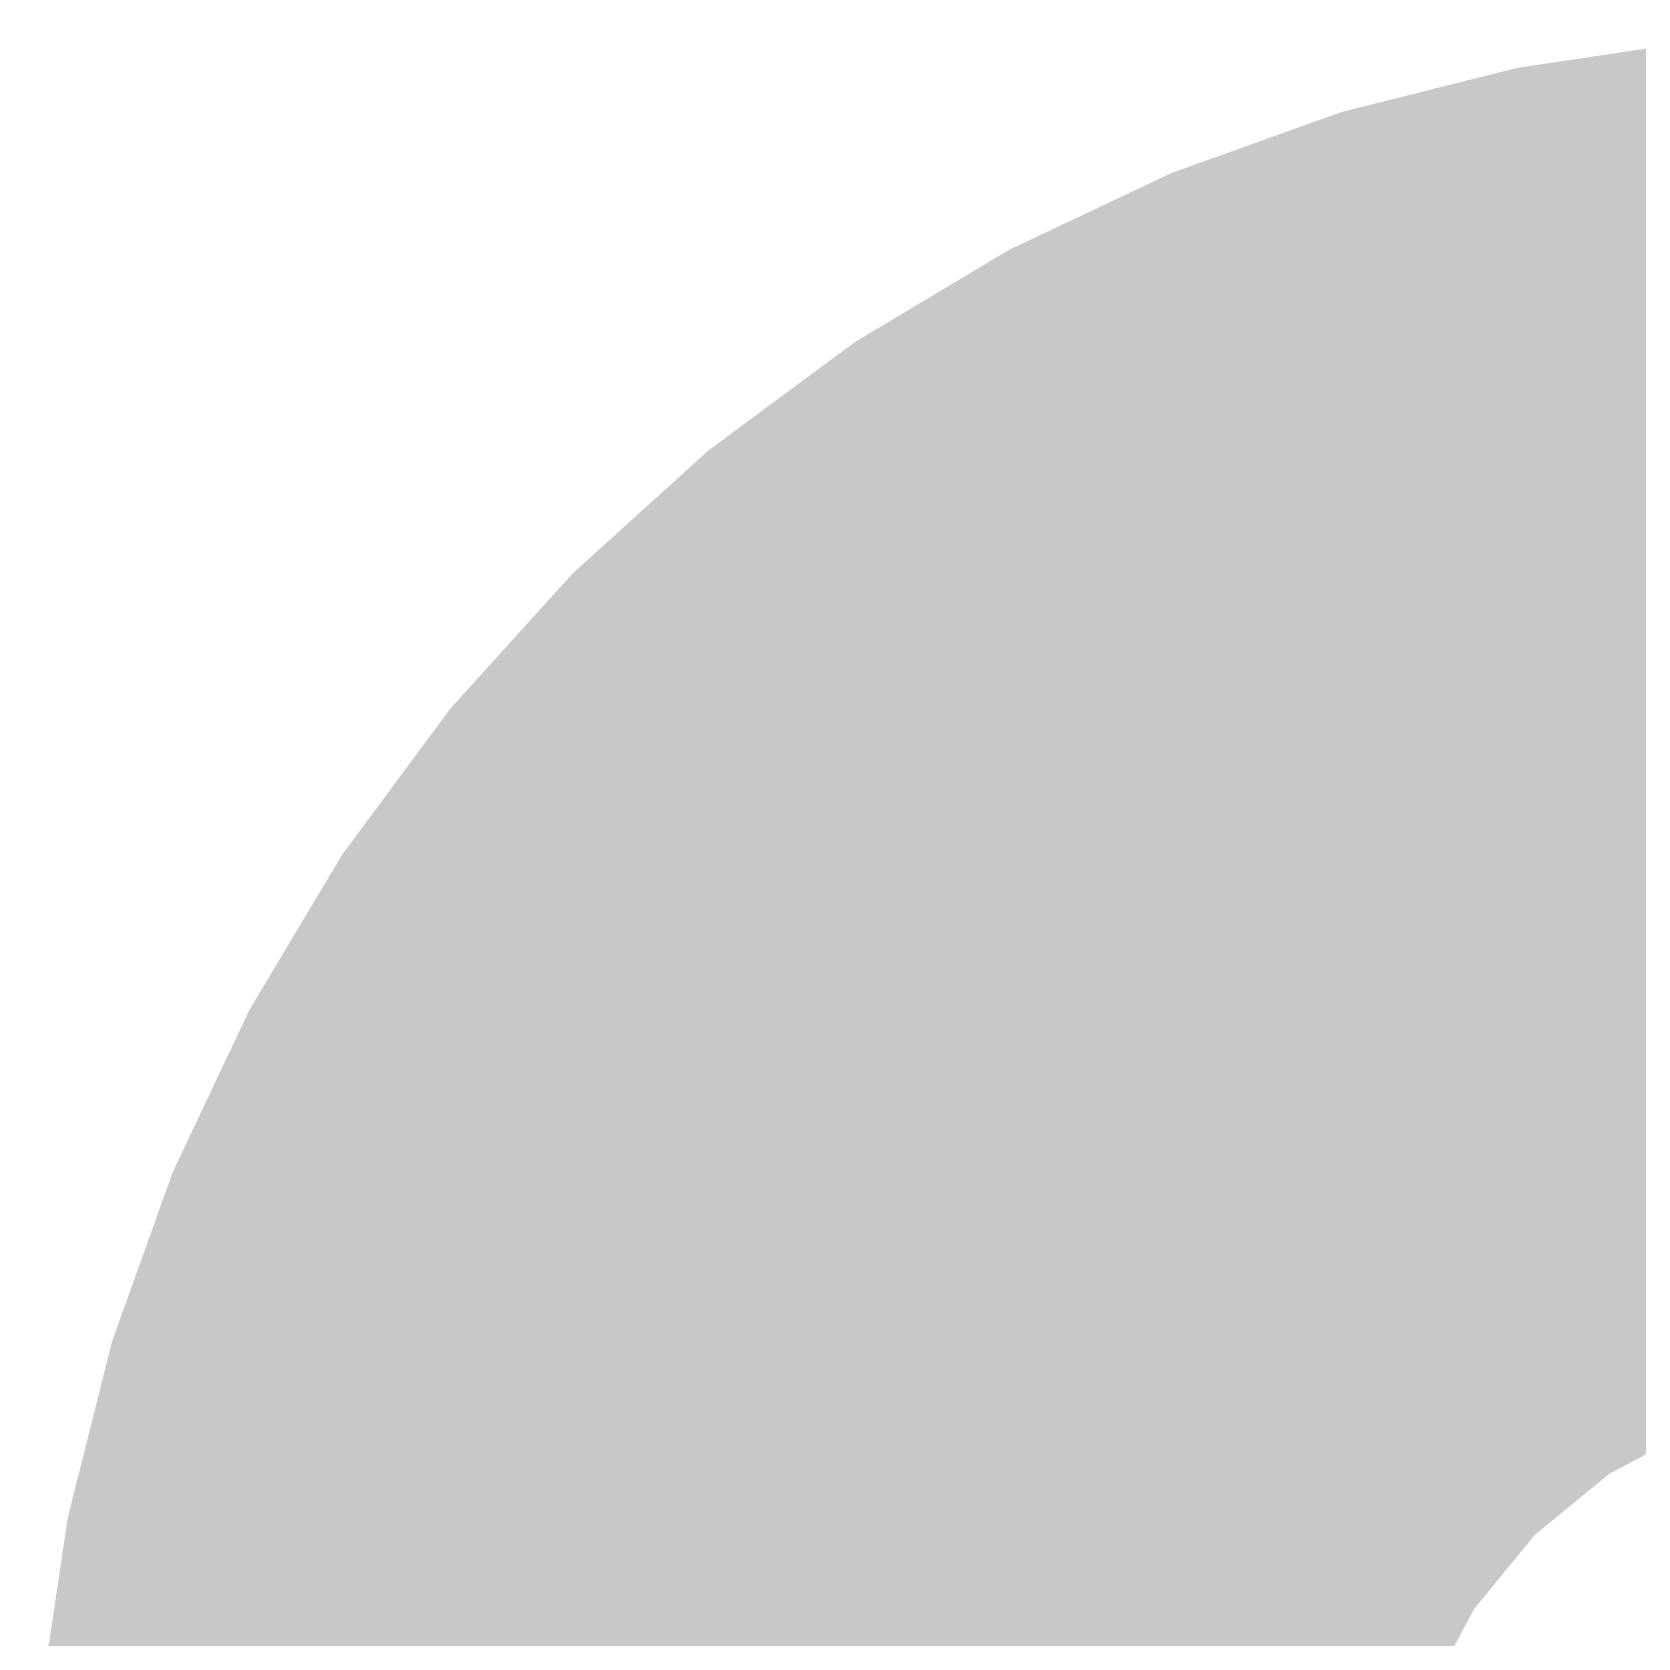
# Model space of a CAD drawing. Extents: x -4 to 157, y -7 to 87.
# Drawn here: x 61.795 to 62.439, y 26.361 to 27.005 of the extents above; entities that cross this region are included whole.
import ezdxf

# ---------------------------------------------------------------- set-up
doc = ezdxf.new("R2010")
doc.units = 0
doc.layers.add('2D_LINE_126', color=255, linetype='CONTINUOUS')

# ---------------------------------------------------------------- blocks, each defined once
blk = doc.blocks.new('SMOOTH_0$0254')
at = {"const_width": 0.0127}
blk.add_lwpolyline([(-0.00635, 0, 1), (0.00635, 0, 1)], format="xyb", close=True, dxfattribs=at)
blk = doc.blocks.new('DRAWING_207')
at = {"layer": '2D_LINE_126', "const_width": 0.0254}
for points in [[(-0.51989, -0.00112), (0.2091, 0.72787)], [(-0.51989, -0.00251), (0.21049, 0.72787)], [(-0.51989, -0.0039), (0.21188, 0.72787)], [(-0.51989, -0.00529), (0.21327, 0.72787)], [(-0.51989, -0.00668), (0.21466, 0.72787)], [(-0.51989, -0.00807), (0.21605, 0.72787)], [(-0.51989, -0.00946), (0.21744, 0.72787)], [(-0.51989, -0.01085), (0.21883, 0.72787)], [(-0.51989, -0.01224), (0.22022, 0.72787)], [(-0.51989, -0.01363), (0.2216, 0.72787)], [(-0.51989, -0.01502), (0.223, 0.72787)], [(-0.51989, -0.01641), (0.22438, 0.72787)], [(-0.51989, -0.0178), (0.22577, 0.72787)], [(-0.51989, -0.01919), (0.22716, 0.72787)], [(-0.51989, -0.02058), (0.22855, 0.72787)], [(-0.51989, -0.02197), (0.22994, 0.72787)], [(-0.51989, -0.02336), (0.23133, 0.72787)], [(-0.51989, -0.02475), (0.23272, 0.72787)], [(-0.51989, -0.02613), (0.23411, 0.72787)], [(-0.51989, -0.02752), (0.2355, 0.72787)], [(-0.51989, -0.02891), (0.23689, 0.72787)], [(-0.51989, -0.0303), (0.23828, 0.72787)], [(-0.51989, -0.03169), (0.23967, 0.72787)], [(-0.51989, -0.03308), (0.24106, 0.72787)], [(-0.51989, -0.03447), (0.24245, 0.72787)], [(-0.51989, -0.03586), (0.24384, 0.72787)], [(-0.51989, -0.03725), (0.24523, 0.72787)], [(-0.51989, -0.03864), (0.24662, 0.72787)], [(-0.51989, -0.04003), (0.24801, 0.72787)], [(-0.51989, -0.04142), (0.24939, 0.72787)], [(-0.51989, -0.04281), (0.25078, 0.72787)], [(-0.51989, -0.0442), (0.25217, 0.72787)], [(-0.51989, -0.04559), (0.25356, 0.72787)], [(-0.51989, -0.04698), (0.25495, 0.72787)], [(-0.51989, -0.04837), (0.25634, 0.72787)], [(-0.51989, -0.04976), (0.25773, 0.72787)], [(-0.51989, -0.05115), (0.25912, 0.72787)], [(-0.51989, -0.05253), (0.26051, 0.72787)], [(-0.51989, -0.05392), (0.2619, 0.72787)], [(-0.51989, -0.05531), (0.26329, 0.72787)], [(-0.51989, -0.0567), (0.26468, 0.72787)], [(-0.51989, -0.05809), (0.26607, 0.72787)], [(-0.51989, -0.05948), (0.26746, 0.72787)], [(-0.51989, -0.06087), (0.26885, 0.72787)], [(-0.51989, -0.06226), (0.27024, 0.72787)], [(-0.51989, -0.06365), (0.27163, 0.72787)], [(-0.51989, -0.06504), (0.27301, 0.72787)], [(-0.51989, -0.06643), (0.2744, 0.72787)], [(-0.51989, -0.06782), (0.27579, 0.72787)], [(-0.51989, -0.06921), (0.27718, 0.72787)], [(-0.51989, -0.0706), (0.27857, 0.72787)], [(-0.51989, -0.07199), (0.27996, 0.72787)], [(-0.51989, -0.07338), (0.28135, 0.72787)], [(-0.51989, -0.07477), (0.28274, 0.72787)], [(-0.51989, -0.07616), (0.28413, 0.72787)], [(-0.51989, -0.07754), (0.28552, 0.72787)], [(-0.51989, -0.07893), (0.28691, 0.72787)], [(-0.51989, -0.08032), (0.2883, 0.72787)], [(-0.51989, -0.08171), (0.28969, 0.72787)], [(-0.51989, -0.0831), (0.29108, 0.72787)], [(-0.51989, -0.08449), (0.29247, 0.72787)], [(-0.51989, -0.08588), (0.29386, 0.72787)], [(-0.51989, -0.08727), (0.29525, 0.72787)], [(-0.51989, -0.08866), (0.29664, 0.72787)], [(-0.51989, -0.09005), (0.29803, 0.72787)], [(-0.51989, -0.09144), (0.29942, 0.72787)], [(-0.51989, -0.09283), (0.3008, 0.72787)], [(-0.51989, -0.09422), (0.30219, 0.72787)], [(-0.51989, -0.09561), (0.30358, 0.72787)], [(-0.51989, -0.097), (0.30497, 0.72787)], [(-0.51989, -0.09839), (0.30636, 0.72787)], [(-0.51989, -0.09978), (0.30775, 0.72787)], [(-0.51989, -0.10117), (0.30914, 0.72787)], [(-0.51989, -0.10255), (0.31053, 0.72787)], [(-0.51989, -0.10395), (0.31192, 0.72787)], [(-0.51989, -0.10533), (0.31331, 0.72787)], [(-0.51989, -0.10672), (0.3147, 0.72787)], [(-0.51989, -0.10811), (0.31609, 0.72787)], [(-0.51989, -0.1095), (0.31748, 0.72787)], [(-0.51989, -0.11089), (0.31887, 0.72787)], [(-0.51989, -0.11228), (0.32026, 0.72787)], [(-0.51989, -0.11367), (0.32165, 0.72787)], [(-0.51989, -0.11506), (0.32304, 0.72787)], [(-0.51989, -0.11645), (0.32443, 0.72787)], [(-0.51989, -0.11784), (0.32581, 0.72787)], [(-0.51989, -0.11923), (0.3272, 0.72787)], [(-0.51989, -0.12062), (0.32859, 0.72787)], [(-0.51989, -0.12201), (0.32998, 0.72787)], [(-0.51989, -0.1234), (0.33137, 0.72787)], [(-0.51989, -0.12479), (0.33276, 0.72787)], [(-0.51989, -0.12618), (0.33415, 0.72787)], [(-0.51989, -0.12757), (0.33554, 0.72787)], [(-0.51989, -0.12896), (0.33693, 0.72787)], [(-0.51989, -0.13034), (0.33832, 0.72787)], [(-0.51989, -0.13173), (0.33971, 0.72787)], [(-0.51989, -0.13312), (0.3411, 0.72787)], [(-0.51989, -0.13451), (0.34249, 0.72787)], [(-0.51989, -0.1359), (0.34388, 0.72787)], [(-0.51989, -0.13729), (0.34527, 0.72787)], [(-0.51989, -0.13868), (0.34666, 0.72787)], [(-0.51989, -0.14007), (0.34805, 0.72787)], [(-0.51989, -0.14146), (0.34944, 0.72787)], [(-0.51989, -0.14285), (0.35082, 0.72787)], [(-0.51989, -0.14424), (0.35221, 0.72787)], [(-0.51989, -0.14563), (0.3536, 0.72787)], [(-0.51989, -0.14702), (0.35499, 0.72787)], [(-0.51989, -0.14841), (0.35638, 0.72787)], [(-0.51989, -0.1498), (0.35777, 0.72787)], [(-0.51989, -0.15119), (0.35916, 0.72787)], [(-0.51989, -0.15258), (0.36055, 0.72787)], [(-0.51989, -0.15397), (0.36194, 0.72787)], [(-0.51989, -0.15535), (0.36333, 0.72787)], [(-0.51989, -0.15674), (0.36472, 0.72787)], [(-0.51989, -0.15813), (0.36611, 0.72787)], [(-0.51989, -0.15952), (0.3675, 0.72787)], [(-0.51989, -0.16091), (0.36889, 0.72787)], [(-0.51989, -0.1623), (0.37028, 0.72787)], [(-0.51989, -0.16369), (0.37167, 0.72787)], [(-0.51989, -0.16508), (0.37306, 0.72787)], [(-0.51989, -0.16647), (0.37445, 0.72787)], [(-0.51989, -0.16786), (0.37584, 0.72787)], [(-0.51989, -0.16925), (0.37722, 0.72787)], [(-0.51989, -0.17064), (0.37862, 0.72787)], [(-0.51989, -0.17203), (0.38, 0.72787)], [(-0.51989, -0.17342), (0.38139, 0.72787)], [(-0.51989, -0.17481), (0.38278, 0.72787)], [(-0.51989, -0.1762), (0.38417, 0.72787)], [(-0.51989, -0.17759), (0.38556, 0.72787)], [(-0.51989, -0.17898), (0.38695, 0.72787)], [(-0.51989, -0.18037), (0.38834, 0.72787)], [(-0.51989, -0.18175), (0.38973, 0.72787)], [(-0.51989, -0.18314), (0.39112, 0.72787)], [(-0.51989, -0.18453), (0.39251, 0.72787)], [(-0.51989, -0.18592), (0.3939, 0.72787)], [(-0.51989, -0.18731), (0.39529, 0.72787)], [(-0.51989, -0.1887), (0.39668, 0.72787)], [(-0.51989, -0.19009), (0.39807, 0.72787)], [(-0.51989, -0.19148), (0.39946, 0.72787)], [(-0.51989, -0.19287), (0.40085, 0.72787)], [(-0.51989, -0.19426), (0.40224, 0.72787)], [(-0.51989, -0.19565), (0.40362, 0.72787)], [(-0.51989, -0.19704), (0.40501, 0.72787)], [(-0.51989, -0.19843), (0.4064, 0.72787)], [(-0.51989, -0.19982), (0.40779, 0.72787)], [(-0.51989, -0.20121), (0.40918, 0.72787)], [(-0.51989, -0.2026), (0.41057, 0.72787)], [(-0.51989, -0.20399), (0.41196, 0.72787)], [(-0.51989, -0.20538), (0.41335, 0.72787)], [(-0.51989, -0.20677), (0.41474, 0.72787)], [(-0.51989, -0.20815), (0.41613, 0.72787)], [(-0.51989, -0.20954), (0.41752, 0.72787)], [(-0.51989, -0.21093), (0.41891, 0.72787)], [(-0.51989, -0.21232), (0.4203, 0.72787)], [(-0.51989, -0.21371), (0.42169, 0.72787)], [(-0.51989, -0.2151), (0.42308, 0.72787)], [(-0.51989, -0.21649), (0.42447, 0.72787)], [(-0.51989, -0.21788), (0.42586, 0.72787)], [(-0.51989, -0.21927), (0.42725, 0.72787)], [(-0.51989, -0.22066), (0.42863, 0.72787)], [(-0.51989, -0.22205), (0.43002, 0.72787)], [(-0.51989, -0.22344), (0.43141, 0.72787)], [(-0.51989, -0.22483), (0.4328, 0.72787)], [(-0.51989, -0.22622), (0.43419, 0.72787)], [(-0.51989, -0.22761), (0.43558, 0.72787)], [(-0.51989, -0.229), (0.43697, 0.72787)], [(-0.51989, -0.23039), (0.43836, 0.72787)], [(-0.51989, -0.23178), (0.43975, 0.72787)], [(-0.51989, -0.23316), (0.44114, 0.72787)], [(-0.51989, -0.23455), (0.44253, 0.72787)], [(-0.51989, -0.23594), (0.44392, 0.72787)], [(-0.51989, -0.23733), (0.44531, 0.72787)], [(-0.51989, -0.23872), (0.4467, 0.72787)], [(-0.51989, -0.24011), (0.44809, 0.72787)], [(-0.51989, -0.2415), (0.44948, 0.72787)], [(-0.51989, -0.24289), (0.45087, 0.72787)], [(-0.51989, -0.24428), (0.45226, 0.72787)], [(-0.51989, -0.24567), (0.45365, 0.72787)], [(-0.51989, -0.24706), (0.45504, 0.72787)], [(-0.51989, -0.24845), (0.45642, 0.72787)], [(-0.51989, -0.24984), (0.45781, 0.72787)], [(-0.51989, -0.25123), (0.4592, 0.72787)], [(-0.51989, -0.25262), (0.46059, 0.72787)], [(-0.51989, -0.25401), (0.46198, 0.72787)], [(-0.51989, -0.2554), (0.46337, 0.72787)], [(-0.51989, -0.25679), (0.46476, 0.72787)], [(-0.51989, -0.25817), (0.46615, 0.72787)], [(-0.51989, -0.25957), (0.46754, 0.72787)], [(-0.51989, -0.26095), (0.46893, 0.72787)], [(-0.51989, -0.26234), (0.47032, 0.72787)], [(-0.51989, -0.26373), (0.47171, 0.72787)], [(-0.51989, -0.26512), (0.4731, 0.72787)], [(-0.51989, -0.26651), (0.47449, 0.72787)], [(-0.51989, -0.2679), (0.47588, 0.72787)], [(-0.51989, -0.26929), (0.47727, 0.72787)], [(-0.51989, -0.27068), (0.47866, 0.72787)], [(-0.51989, -0.27207), (0.48005, 0.72787)], [(-0.51989, -0.27346), (0.48143, 0.72787)], [(-0.51989, -0.27485), (0.48282, 0.72787)], [(-0.51989, -0.27624), (0.48421, 0.72787)], [(-0.51989, -0.27763), (0.4856, 0.72787)], [(-0.51989, -0.27902), (0.48699, 0.72787)], [(-0.51989, -0.28041), (0.48838, 0.72787)], [(-0.51989, -0.2818), (0.48977, 0.72787)], [(-0.51989, -0.28319), (0.49116, 0.72787)], [(-0.51989, -0.28458), (0.49255, 0.72787)], [(-0.51989, -0.28596), (0.49394, 0.72787)], [(-0.51989, -0.28735), (0.49533, 0.72787)], [(-0.51989, -0.28874), (0.49672, 0.72787)], [(-0.51989, -0.29013), (0.49811, 0.72787)], [(-0.51989, -0.29152), (0.4995, 0.72787)], [(-0.51989, -0.29291), (0.50089, 0.72787)], [(-0.51989, -0.2943), (0.50228, 0.72787)], [(-0.51989, -0.29569), (0.50367, 0.72787)], [(-0.51989, -0.29708), (0.50506, 0.72787)], [(-0.51989, -0.29847), (0.50645, 0.72787)], [(-0.51989, -0.29986), (0.50783, 0.72787)], [(-0.51989, -0.30125), (0.50922, 0.72787)], [(-0.51989, -0.30264), (0.51061, 0.72787)], [(-0.51989, -0.30403), (0.512, 0.72787)], [(-0.51989, -0.30542), (0.51339, 0.72787)], [(-0.51989, -0.30681), (0.51478, 0.72787)], [(-0.51989, -0.3082), (0.51617, 0.72787)], [(-0.51989, -0.30959), (0.51756, 0.72787)], [(-0.51989, -0.31097), (0.51895, 0.72787)], [(-0.51989, -0.31236), (0.52034, 0.72787)], [(-0.51989, -0.31375), (0.52173, 0.72787)], [(-0.51989, -0.31514), (0.52312, 0.72787)], [(-0.51989, -0.31653), (0.52451, 0.72787)], [(-0.51989, -0.31792), (0.5259, 0.72787)], [(-0.51989, -0.31931), (0.52729, 0.72787)], [(-0.51989, -0.3207), (0.52868, 0.72787)], [(-0.51989, -0.32209), (0.53007, 0.72787)], [(-0.51989, -0.32348), (0.53146, 0.72787)], [(-0.51989, -0.32487), (0.53285, 0.72787)], [(-0.51989, -0.32626), (0.53424, 0.72787)], [(-0.51989, -0.32765), (0.53562, 0.72787)], [(-0.51989, -0.32904), (0.53701, 0.72787)], [(-0.51989, -0.33043), (0.5384, 0.72787)], [(-0.51989, -0.33182), (0.53979, 0.72787)], [(-0.51989, -0.33321), (0.54118, 0.72787)], [(-0.51989, -0.33459), (0.54257, 0.72787)], [(-0.51989, -0.33599), (0.54396, 0.72787)], [(-0.51989, -0.33737), (0.54535, 0.72787)], [(-0.51989, -0.33876), (0.54674, 0.72787)], [(-0.51989, -0.34015), (0.54813, 0.72787)], [(-0.51989, -0.34154), (0.54952, 0.72787)], [(-0.51989, -0.34293), (0.55091, 0.72787)], [(-0.51989, -0.34432), (0.5523, 0.72787)], [(-0.51989, -0.34571), (0.55369, 0.72787)], [(-0.51989, -0.3471), (0.55508, 0.72787)], [(-0.51989, -0.34849), (0.55647, 0.72787)], [(-0.51989, -0.34988), (0.55786, 0.72787)], [(-0.51989, -0.35127), (0.55924, 0.72787)], [(-0.51989, -0.35266), (0.56063, 0.72787)], [(-0.51989, -0.35405), (0.56202, 0.72787)], [(-0.51989, -0.35544), (0.56341, 0.72787)], [(-0.51989, -0.35683), (0.5648, 0.72787)], [(-0.51989, -0.35822), (0.56619, 0.72787)], [(-0.51989, -0.35961), (0.56758, 0.72787)], [(-0.51989, -0.361), (0.56897, 0.72787)], [(-0.51989, -0.36239), (0.57036, 0.72787)], [(-0.51989, -0.36377), (0.57175, 0.72787)], [(-0.51989, -0.36516), (0.57314, 0.72787)], [(-0.51989, -0.36655), (0.57453, 0.72787)], [(-0.51989, -0.36794), (0.57592, 0.72787)], [(-0.51989, -0.36933), (0.57731, 0.72787)], [(-0.51989, -0.37072), (0.5787, 0.72787)], [(-0.51989, -0.37211), (0.58009, 0.72787)], [(-0.51989, -0.3735), (0.58148, 0.72787)], [(-0.51989, -0.37489), (0.58287, 0.72787)], [(-0.51989, -0.37628), (0.58425, 0.72787)], [(-0.51989, -0.37767), (0.58565, 0.72787)], [(-0.51989, -0.37906), (0.58703, 0.72787)], [(-0.51989, -0.38045), (0.58842, 0.72787)], [(-0.51989, -0.38184), (0.58981, 0.72787)], [(-0.51989, -0.38323), (0.5912, 0.72787)], [(-0.51989, -0.38462), (0.59259, 0.72787)], [(-0.51989, -0.38601), (0.59398, 0.72787)], [(-0.51989, -0.3874), (0.59537, 0.72787)], [(-0.51989, -0.38878), (0.59676, 0.72787)], [(-0.51989, -0.39017), (0.59815, 0.72787)], [(-0.51989, -0.39156), (0.59954, 0.72787)], [(-0.51989, -0.39295), (0.60093, 0.72787)], [(-0.51989, -0.39434), (0.60232, 0.72787)], [(-0.51989, -0.39573), (0.60371, 0.72787)], [(-0.51989, -0.39712), (0.6051, 0.72787)], [(-0.51989, -0.39851), (0.60649, 0.72787)], [(-0.51989, -0.3999), (0.60788, 0.72787)], [(-0.51989, -0.40129), (0.60927, 0.72787)], [(-0.51989, -0.40268), (0.61066, 0.72787)], [(-0.51989, -0.40407), (0.61204, 0.72787)], [(-0.51989, -0.40546), (0.61343, 0.72787)], [(-0.51989, -0.40685), (0.61482, 0.72787)], [(-0.51989, -0.40824), (0.61621, 0.72787)], [(-0.51989, -0.40963), (0.6176, 0.72787)], [(-0.51989, -0.41102), (0.61899, 0.72787)], [(-0.51989, -0.41241), (0.62038, 0.72787)], [(-0.51989, -0.41379), (0.62177, 0.72787)], [(-0.51989, -0.41519), (0.62316, 0.72787)], [(-0.51989, -0.41657), (0.62455, 0.72787)], [(-0.51989, -0.41796), (0.62594, 0.72787)], [(-0.51989, -0.41935), (0.62733, 0.72787)], [(-0.51989, -0.42074), (0.62872, 0.72787)], [(-0.51989, -0.42213), (0.63011, 0.72787)], [(-0.51989, -0.42352), (0.6315, 0.72787)], [(-0.51989, -0.42491), (0.63289, 0.72787)], [(-0.51989, -0.4263), (0.63428, 0.72787)], [(-0.51989, -0.42769), (0.63567, 0.72787)], [(-0.51989, -0.42908), (0.63705, 0.72787)], [(-0.51989, -0.43047), (0.63844, 0.72787)], [(-0.51989, -0.43186), (0.63983, 0.72787)], [(-0.51989, -0.43325), (0.64122, 0.72787)], [(-0.51988, 0.00028), (0.2077, 0.72785)], [(-0.51981, 0.00174), (0.20624, 0.72778)], [(0.06582, 0.15108), (0.64261, 0.72787)], [(0.07354, 0.1574), (0.644, 0.72787)], [(0.08125, 0.16373), (0.64539, 0.72787)], [(0.08896, 0.17005), (0.64678, 0.72787)], [(0.09417, 0.17387), (0.64817, 0.72787)], [(0.09715, 0.17546), (0.64956, 0.72787)], [(0.10013, 0.17705), (0.65095, 0.72787)], [(0.10311, 0.17864), (0.65234, 0.72787)], [(0.10609, 0.18023), (0.65373, 0.72787)], [(0.10907, 0.18182), (0.65512, 0.72787)], [(0.11205, 0.18341), (0.65651, 0.72787)], [(0.11503, 0.18501), (0.6579, 0.72787)], [(0.11802, 0.1866), (0.65929, 0.72787)], [(0.121, 0.18819), (0.66068, 0.72787)], [(-0.51973, 0.0032), (0.20477, 0.72771)], [(-0.51966, 0.00467), (0.20331, 0.72764)], [(-0.51959, 0.00613), (0.20185, 0.72757)], [(-0.51952, 0.00759), (0.20039, 0.72749)], [(-0.51944, 0.00905), (0.19893, 0.72742)], [(-0.51937, 0.01051), (0.19746, 0.72735)], [(-0.5193, 0.01198), (0.196, 0.72728)], [(-0.51923, 0.01344), (0.19454, 0.7272)], [(-0.51915, 0.0149), (0.19308, 0.72713)], [(-0.51908, 0.01636), (0.19162, 0.72706)], [(-0.51901, 0.01782), (0.19015, 0.72699)], [(-0.51894, 0.01928), (0.18869, 0.72691)], [(-0.51886, 0.02075), (0.18723, 0.72684)], [(-0.51879, 0.02221), (0.18577, 0.72677)], [(-0.51872, 0.02367), (0.18431, 0.7267)], [(-0.51865, 0.02513), (0.18284, 0.72662)], [(-0.51858, 0.02659), (0.18138, 0.72655)], [(-0.5185, 0.02805), (0.17992, 0.72648)], [(-0.51843, 0.02952), (0.17846, 0.72641)], [(-0.51836, 0.03098), (0.177, 0.72633)], [(-0.51829, 0.03244), (0.17554, 0.72626)], [(-0.51821, 0.0339), (0.17407, 0.72619)], [(-0.51814, 0.03536), (0.17261, 0.72612)], [(-0.51807, 0.03683), (0.17115, 0.72604)], [(-0.518, 0.03829), (0.16969, 0.72597)], [(-0.51792, 0.03975), (0.16823, 0.7259)], [(-0.51785, 0.04121), (0.16676, 0.72583)], [(-0.51778, 0.04267), (0.1653, 0.72575)], [(-0.51771, 0.04413), (0.16384, 0.72568)], [(-0.51764, 0.0456), (0.16238, 0.72561)], [(-0.51756, 0.04706), (0.16092, 0.72554)], [(-0.51749, 0.04852), (0.15946, 0.72546)], [(-0.51742, 0.04998), (0.15799, 0.72539)], [(-0.51735, 0.05144), (0.15653, 0.72532)], [(-0.51727, 0.05291), (0.15507, 0.72525)], [(-0.5172, 0.05437), (0.15361, 0.72518)], [(-0.51713, 0.05583), (0.15215, 0.7251)], [(-0.51706, 0.05729), (0.15068, 0.72503)], [(-0.51698, 0.05875), (0.14922, 0.72496)], [(-0.51691, 0.06021), (0.14776, 0.72489)], [(-0.51684, 0.06168), (0.1463, 0.72481)], [(-0.51677, 0.06314), (0.14484, 0.72474)], [(-0.51669, 0.0646), (0.14338, 0.72467)], [(-0.51662, 0.06606), (0.14191, 0.7246)], [(-0.51655, 0.06752), (0.14045, 0.72452)], [(-0.51648, 0.06899), (0.13899, 0.72445)], [(-0.5164, 0.07045), (0.13753, 0.72438)], [(-0.51633, 0.07191), (0.13607, 0.72431)], [(-0.51609, 0.07354), (0.13444, 0.72407)], [(-0.51585, 0.07517), (0.1328, 0.72382)], [(-0.5156, 0.07681), (0.13117, 0.72358)], [(-0.51536, 0.07844), (0.12954, 0.72334)], [(-0.51512, 0.08007), (0.1279, 0.72309)], [(-0.51487, 0.0817), (0.12627, 0.72285)], [(-0.51463, 0.08334), (0.12464, 0.72261)], [(-0.51439, 0.08497), (0.12301, 0.72236)], [(-0.51414, 0.0866), (0.12137, 0.72212)], [(-0.5139, 0.08824), (0.11974, 0.72187)], [(-0.51366, 0.08987), (0.11811, 0.72163)], [(-0.51341, 0.0915), (0.11647, 0.72139)], [(0.06531, 0.71375), (0.13603, 0.72431)], [(-0.51317, 0.09314), (0.11484, 0.72114)], [(-0.51292, 0.09477), (0.1132, 0.7209)], [(-0.51268, 0.0964), (0.11157, 0.72066)], [(-0.51244, 0.09804), (0.10994, 0.72041)], [(-0.51219, 0.09967), (0.10831, 0.72017)], [(-0.51195, 0.1013), (0.10667, 0.71993)], [(-0.51171, 0.10294), (0.10504, 0.71968)], [(-0.51146, 0.10457), (0.10341, 0.71944)], [(-0.51122, 0.1062), (0.10177, 0.71919)], [(-0.51097, 0.10784), (0.10014, 0.71895)], [(-0.51073, 0.10947), (0.09851, 0.71871)], [(-0.51049, 0.1111), (0.09687, 0.71846)], [(-0.51024, 0.11274), (0.09524, 0.71822)], [(-0.51, 0.11437), (0.09361, 0.71797)], [(-0.50976, 0.116), (0.09197, 0.71773)], [(-0.50951, 0.11763), (0.09034, 0.71749)], [(-0.50927, 0.11927), (0.08871, 0.71724)], [(-0.50902, 0.1209), (0.08707, 0.717)], [(-0.50878, 0.12253), (0.08544, 0.71676)], [(-0.50854, 0.12417), (0.08381, 0.71651)], [(-0.50829, 0.1258), (0.08218, 0.71627)], [(-0.50805, 0.12743), (0.08054, 0.71603)], [(-0.50781, 0.12907), (0.07891, 0.71578)], [(-0.50756, 0.1307), (0.07728, 0.71554)], [(-0.50732, 0.13233), (0.07564, 0.71529)], [(-0.50707, 0.13397), (0.07401, 0.71505)], [(-0.50683, 0.1356), (0.07238, 0.71481)], [(-0.50659, 0.13723), (0.07074, 0.71456)], [(-0.50634, 0.13887), (0.06911, 0.71432)], [(-0.5061, 0.1405), (0.06748, 0.71408)], [(-0.50586, 0.14213), (0.06584, 0.71383)], [(-0.50546, 0.14392), (0.06406, 0.71344)], [(-0.505, 0.14577), (0.0622, 0.71297)], [(-0.50453, 0.14763), (0.06035, 0.71251)], [(-0.50406, 0.14948), (0.05849, 0.71204)], [(-0.5036, 0.15134), (0.05664, 0.71157)], [(-0.50313, 0.1532), (0.05478, 0.71111)], [(-0.50266, 0.15505), (0.05293, 0.71064)], [(-0.5022, 0.15691), (0.05107, 0.71017)], [(-0.50173, 0.15876), (0.04921, 0.70971)], [(-0.50127, 0.16062), (0.04736, 0.70924)], [(-0.5008, 0.16247), (0.0455, 0.70877)], [(-0.00371, 0.69641), (0.06531, 0.71375)], [(-0.50033, 0.16433), (0.04365, 0.70831)], [(-0.49987, 0.16619), (0.04179, 0.70784)], [(-0.4994, 0.16804), (0.03993, 0.70738)], [(-0.49893, 0.1699), (0.03808, 0.70691)], [(-0.49847, 0.17175), (0.03622, 0.70644)], [(-0.498, 0.17361), (0.03437, 0.70597)], [(-0.49753, 0.17547), (0.03251, 0.70551)], [(-0.49707, 0.17732), (0.03065, 0.70504)], [(-0.4966, 0.17918), (0.0288, 0.70458)], [(-0.49613, 0.18103), (0.02694, 0.70411)], [(-0.49567, 0.18289), (0.02509, 0.70364)], [(-0.4952, 0.18474), (0.02323, 0.70318)], [(-0.49473, 0.1866), (0.02138, 0.70271)], [(-0.49427, 0.18846), (0.01952, 0.70224)], [(-0.4938, 0.19031), (0.01766, 0.70178)], [(-0.49334, 0.19217), (0.01581, 0.70131)], [(-0.49287, 0.19402), (0.01395, 0.70084)], [(-0.4924, 0.19588), (0.0121, 0.70038)], [(-0.49194, 0.19774), (0.01024, 0.69991)], [(-0.49147, 0.19959), (0.00838, 0.69945)], [(-0.491, 0.20145), (0.00653, 0.69898)], [(-0.49054, 0.2033), (0.00467, 0.69851)], [(-0.49007, 0.20516), (0.00282, 0.69805)], [(-0.4896, 0.20702), (0.00096, 0.69758)], [(-0.48914, 0.20887), (-0.0009, 0.69711)], [(-0.48867, 0.21073), (-0.00275, 0.69665)], [(-0.48806, 0.21273), (-0.00476, 0.69603)], [(-0.07057, 0.67246), (-0.00371, 0.69641)], [(-0.48728, 0.2149), (-0.00692, 0.69526)], [(-0.48651, 0.21706), (-0.00909, 0.69448)], [(-0.48573, 0.21923), (-0.01125, 0.69371)], [(-0.48496, 0.22139), (-0.01341, 0.69293)], [(-0.48418, 0.22356), (-0.01558, 0.69216)], [(-0.4834, 0.22572), (-0.01774, 0.69138)], [(-0.48263, 0.22788), (-0.01991, 0.6906)], [(-0.48185, 0.23005), (-0.02207, 0.68983)], [(-0.48108, 0.23221), (-0.02424, 0.68905)], [(-0.4803, 0.23438), (-0.0264, 0.68828)], [(-0.47953, 0.23654), (-0.02857, 0.6875)], [(-0.47875, 0.23871), (-0.03073, 0.68673)], [(-0.47798, 0.24087), (-0.0329, 0.68595)], [(-0.4772, 0.24304), (-0.03506, 0.68518)], [(-0.47643, 0.2452), (-0.03723, 0.6844)], [(-0.47565, 0.24737), (-0.03939, 0.68363)], [(-0.47488, 0.24953), (-0.04156, 0.68285)], [(-0.4741, 0.2517), (-0.04372, 0.68208)], [(-0.47333, 0.25386), (-0.04589, 0.6813)], [(-0.47255, 0.25603), (-0.04805, 0.68053)], [(-0.47178, 0.25819), (-0.05022, 0.67975)], [(-0.471, 0.26036), (-0.05238, 0.67898)], [(-0.47022, 0.26252), (-0.05455, 0.6782)], [(-0.46945, 0.26469), (-0.05671, 0.67742)], [(-0.46867, 0.26685), (-0.05888, 0.67665)], [(-0.4679, 0.26902), (-0.06104, 0.67587)], [(-0.46712, 0.27118), (-0.0632, 0.6751)], [(-0.46635, 0.27334), (-0.06537, 0.67432)], [(-0.46557, 0.27551), (-0.06753, 0.67355)], [(-0.4648, 0.27767), (-0.0697, 0.67277)], [(-0.46374, 0.28012), (-0.07215, 0.67172)], [(-0.4625, 0.28276), (-0.07478, 0.67047)], [(-0.13477, 0.64212), (-0.07057, 0.67246)], [(-0.46125, 0.28539), (-0.07741, 0.66923)], [(-0.46001, 0.28802), (-0.08005, 0.66798)], [(-0.45876, 0.29066), (-0.08268, 0.66674)], [(-0.45751, 0.29329), (-0.08532, 0.66549)], [(-0.45627, 0.29593), (-0.08795, 0.66425)], [(-0.45503, 0.29856), (-0.09059, 0.663)], [(-0.45378, 0.3012), (-0.09322, 0.66176)], [(-0.45254, 0.30383), (-0.09586, 0.66051)], [(-0.45129, 0.30647), (-0.09849, 0.65927)], [(-0.45005, 0.3091), (-0.10113, 0.65802)], [(-0.4488, 0.31174), (-0.10376, 0.65678)], [(-0.44756, 0.31437), (-0.10639, 0.65553)], [(-0.44631, 0.317), (-0.10903, 0.65429)], [(-0.44506, 0.31964), (-0.11166, 0.65304)], [(-0.44382, 0.32227), (-0.1143, 0.6518)], [(-0.44257, 0.32491), (-0.11693, 0.65055)], [(-0.44133, 0.32754), (-0.11957, 0.64931)], [(-0.44008, 0.33018), (-0.1222, 0.64806)], [(-0.43884, 0.33281), (-0.12484, 0.64682)], [(-0.4376, 0.33545), (-0.12747, 0.64557)], [(-0.43635, 0.33808), (-0.1301, 0.64433)], [(-0.43511, 0.34072), (-0.13274, 0.64308)], [(-0.43367, 0.34354), (-0.13556, 0.64165)], [(-0.4316, 0.347), (-0.13902, 0.63958)], [(-0.19585, 0.60558), (-0.13477, 0.64212)], [(-0.42953, 0.35046), (-0.14248, 0.63751)], [(-0.42746, 0.35392), (-0.14594, 0.63544)], [(-0.42539, 0.35737), (-0.1494, 0.63337)], [(-0.42332, 0.36083), (-0.15286, 0.6313)], [(-0.42125, 0.36429), (-0.15632, 0.62923)], [(-0.41918, 0.36775), (-0.15978, 0.62716)], [(-0.41711, 0.37121), (-0.16324, 0.62509)], [(-0.41504, 0.37467), (-0.16669, 0.62302)], [(-0.41297, 0.37813), (-0.17016, 0.62095)], [(-0.4109, 0.38159), (-0.17361, 0.61888)], [(-0.40883, 0.38505), (-0.17707, 0.61681)], [(-0.40676, 0.38851), (-0.18053, 0.61474)], [(-0.40469, 0.39197), (-0.18399, 0.61267)], [(-0.40263, 0.39543), (-0.18745, 0.6106)], [(-0.40056, 0.39888), (-0.19091, 0.60853)], [(-0.39849, 0.40234), (-0.19437, 0.60646)], [(-0.25332, 0.56303), (-0.19585, 0.60558)], [(-0.39533, 0.40689), (-0.19891, 0.60331)], [(-0.39137, 0.41224), (-0.20426, 0.59935)], [(-0.38741, 0.41759), (-0.20961, 0.59539)], [(-0.38345, 0.42294), (-0.21496, 0.59143)], [(-0.37949, 0.42829), (-0.22031, 0.58746)], [(-0.37553, 0.43364), (-0.22566, 0.5835)], [(-0.37157, 0.43899), (-0.23101, 0.57954)], [(-0.36761, 0.44434), (-0.23636, 0.57558)], [(-0.36364, 0.44969), (-0.24172, 0.57162)], [(-0.35968, 0.45504), (-0.24707, 0.56766)], [(-0.35572, 0.46039), (-0.25242, 0.5637)], [(-0.30671, 0.51468), (-0.25332, 0.56303)], [(-0.34396, 0.47354), (-0.26556, 0.55194)], [(-0.33063, 0.48827), (-0.28029, 0.5386)], [(-0.31729, 0.50299), (-0.29502, 0.52526)], [(-0.35506, 0.46129), (-0.30671, 0.51468)], [(-0.3976, 0.40382), (-0.35506, 0.46129)], [(-0.43414, 0.34275), (-0.3976, 0.40382)], [(-0.46449, 0.27854), (-0.43414, 0.34275)], [(-0.48843, 0.21169), (-0.46449, 0.27854)], [(-0.50578, 0.14266), (-0.48843, 0.21169)], [(0.12839, 0.19213), (0.09259, 0.17302)], [(0.09259, 0.17302), (0.06092, 0.14706)], [(-0.51989, -0.43464), (0.05689, 0.14215)], [(-0.51633, 0.07194), (-0.50578, 0.14266)], [(0.06092, 0.14706), (0.03494, 0.11538)], [(-0.51989, -0.43603), (0.05056, 0.13443)], [(-0.51989, -0.43742), (0.04423, 0.12671)], [(-0.51989, -0.43881), (0.0379, 0.11899)], [(-0.51989, -0.4402), (0.0341, 0.11379)], [(-0.51989, -0.44158), (0.0325, 0.11081)], [(0.03494, 0.11538), (0.01583, 0.07959)], [(-0.51989, -0.44297), (0.03091, 0.10783)], [(-0.51989, -0.44436), (0.02932, 0.10485)], [(-0.51989, -0.44575), (0.02773, 0.10187)], [(-0.51989, -0.44714), (0.02614, 0.09889)], [(-0.51989, -0.44853), (0.02455, 0.09591)], [(-0.51989, -0.44992), (0.02295, 0.09293)], [(-0.51989, -0.45131), (0.02136, 0.08994)], [(-0.51989, -0.4527), (0.01977, 0.08696)]]:
    blk.add_lwpolyline(points, dxfattribs=at)
at = {"layer": '2D_LINE_126'}
for p in [(0.11647, 0.72139), (0.11811, 0.72163), (0.11974, 0.72187), (0.12137, 0.72212), (0.12301, 0.72236), (0.07401, 0.71505), (0.07564, 0.71529), (0.07728, 0.71554), (0.07891, 0.71578), (0.08054, 0.71603), (0.08218, 0.71627), (0.08381, 0.71651), (0.08544, 0.71676), (0.08707, 0.717), (0.08871, 0.71724), (0.09034, 0.71749), (0.09197, 0.71773), (0.09361, 0.71797), (0.09524, 0.71822), (0.09687, 0.71846), (0.09851, 0.71871), (0.10014, 0.71895), (0.10177, 0.71919), (0.10341, 0.71944), (0.10504, 0.71968), (0.10667, 0.71993), (0.10831, 0.72017), (0.10994, 0.72041), (0.11157, 0.72066), (0.1132, 0.7209), (0.11484, 0.72114), (0.0455, 0.70877), (0.04736, 0.70924), (0.04921, 0.70971), (0.05107, 0.71017), (0.05293, 0.71064), (0.05478, 0.71111), (0.05664, 0.71157), (0.05849, 0.71204), (0.06035, 0.71251), (0.0622, 0.71297), (0.06406, 0.71344), (0.06531, 0.71375), (0.06531, 0.71375), (0.06584, 0.71383), (0.06748, 0.71408), (0.06911, 0.71432), (0.07074, 0.71456), (0.07238, 0.71481), (0.01952, 0.70224), (0.02138, 0.70271), (0.02323, 0.70318), (0.02509, 0.70364), (0.02694, 0.70411), (0.0288, 0.70458), (0.03065, 0.70504), (0.03251, 0.70551), (0.03437, 0.70597), (0.03622, 0.70644), (0.03808, 0.70691), (0.03993, 0.70738), (0.04179, 0.70784), (0.04365, 0.70831), (-0.00476, 0.69603), (-0.00371, 0.69641), (-0.00371, 0.69641), (-0.00275, 0.69665), (-0.0009, 0.69711), (0.00096, 0.69758), (0.00282, 0.69805), (0.00467, 0.69851), (0.00653, 0.69898), (0.00838, 0.69945), (0.01024, 0.69991), (0.0121, 0.70038), (0.01395, 0.70084), (0.01581, 0.70131), (0.01766, 0.70178), (-0.02207, 0.68983), (-0.01991, 0.6906), (-0.01774, 0.69138), (-0.01558, 0.69216), (-0.01341, 0.69293), (-0.01125, 0.69371), (-0.00909, 0.69448), (-0.00692, 0.69526), (-0.04156, 0.68285), (-0.03939, 0.68363), (-0.03723, 0.6844), (-0.03506, 0.68518), (-0.0329, 0.68595), (-0.03073, 0.68673), (-0.02857, 0.6875), (-0.0264, 0.68828), (-0.02424, 0.68905), (-0.05888, 0.67665), (-0.05671, 0.67742), (-0.05455, 0.6782), (-0.05238, 0.67898), (-0.05022, 0.67975), (-0.04805, 0.68053), (-0.04589, 0.6813), (-0.04372, 0.68208), (-0.07478, 0.67047), (-0.07215, 0.67172), (-0.07057, 0.67246), (-0.07057, 0.67246), (-0.0697, 0.67277), (-0.06753, 0.67355), (-0.06537, 0.67432), (-0.0632, 0.6751), (-0.06104, 0.67587), (-0.08795, 0.66425), (-0.08532, 0.66549), (-0.08268, 0.66674), (-0.08005, 0.66798), (-0.07741, 0.66923), (-0.10113, 0.65802), (-0.09849, 0.65927), (-0.09586, 0.66051), (-0.09322, 0.66176), (-0.09059, 0.663), (-0.11693, 0.65055), (-0.1143, 0.6518), (-0.11166, 0.65304), (-0.10903, 0.65429), (-0.10639, 0.65553), (-0.10376, 0.65678), (-0.1301, 0.64433), (-0.12747, 0.64557), (-0.12484, 0.64682), (-0.1222, 0.64806), (-0.11957, 0.64931), (-0.13902, 0.63958), (-0.13556, 0.64165), (-0.13477, 0.64212), (-0.13477, 0.64212), (-0.13274, 0.64308), (-0.15286, 0.6313), (-0.1494, 0.63337), (-0.14594, 0.63544), (-0.14248, 0.63751), (-0.16324, 0.62509), (-0.15978, 0.62716), (-0.15632, 0.62923), (-0.17361, 0.61888), (-0.17016, 0.62095), (-0.16669, 0.62302), (-0.18399, 0.61267), (-0.18053, 0.61474), (-0.17707, 0.61681), (-0.19585, 0.60558), (-0.19585, 0.60558), (-0.19437, 0.60646), (-0.19091, 0.60853), (-0.18745, 0.6106), (-0.20426, 0.59935), (-0.19891, 0.60331), (-0.20961, 0.59539), (-0.22031, 0.58746), (-0.21496, 0.59143), (-0.22566, 0.5835), (-0.23636, 0.57558), (-0.23101, 0.57954), (-0.24707, 0.56766), (-0.24172, 0.57162), (-0.25332, 0.56303), (-0.25332, 0.56303), (-0.25242, 0.5637), (-0.26556, 0.55194), (-0.28029, 0.5386), (-0.29502, 0.52526), (-0.30671, 0.51468), (-0.30671, 0.51468), (-0.31729, 0.50299), (-0.33063, 0.48827), (-0.34396, 0.47354), (-0.35572, 0.46039), (-0.35506, 0.46129), (-0.35506, 0.46129), (-0.35968, 0.45504), (-0.36364, 0.44969), (-0.37157, 0.43899), (-0.36761, 0.44434), (-0.37553, 0.43364), (-0.37949, 0.42829), (-0.38345, 0.42294), (-0.39137, 0.41224), (-0.38741, 0.41759), (-0.39533, 0.40689), (-0.39849, 0.40234), (-0.3976, 0.40382), (-0.3976, 0.40382), (-0.40263, 0.39543), (-0.40056, 0.39888), (-0.40676, 0.38851), (-0.40469, 0.39197), (-0.4109, 0.38159), (-0.40883, 0.38505), (-0.41504, 0.37467), (-0.41297, 0.37813), (-0.41918, 0.36775), (-0.41711, 0.37121), (-0.42332, 0.36083), (-0.42125, 0.36429), (-0.42539, 0.35737), (-0.42953, 0.35046), (-0.42746, 0.35392), (-0.43414, 0.34275), (-0.43414, 0.34275), (-0.43367, 0.34354), (-0.4316, 0.347), (-0.4376, 0.33545), (-0.43635, 0.33808), (-0.43511, 0.34072), (-0.44008, 0.33018), (-0.43884, 0.33281), (-0.44382, 0.32227), (-0.44257, 0.32491), (-0.44133, 0.32754), (-0.44631, 0.317), (-0.44506, 0.31964), (-0.4488, 0.31174), (-0.44756, 0.31437), (-0.45254, 0.30383), (-0.45129, 0.30647), (-0.45005, 0.3091), (-0.45503, 0.29856), (-0.45378, 0.3012), (-0.45876, 0.29066), (-0.45751, 0.29329), (-0.45627, 0.29593), (-0.46125, 0.28539), (-0.46001, 0.28802), (-0.4648, 0.27767), (-0.46449, 0.27854), (-0.46449, 0.27854), (-0.46374, 0.28012), (-0.4625, 0.28276), (-0.46712, 0.27118), (-0.46635, 0.27334), (-0.46557, 0.27551), (-0.46945, 0.26469), (-0.46867, 0.26685), (-0.4679, 0.26902), (-0.47178, 0.25819), (-0.471, 0.26036), (-0.47022, 0.26252), (-0.4741, 0.2517), (-0.47333, 0.25386), (-0.47255, 0.25603), (-0.47643, 0.2452), (-0.47565, 0.24737), (-0.47488, 0.24953), (-0.47875, 0.23871), (-0.47798, 0.24087), (-0.4772, 0.24304), (-0.48108, 0.23221), (-0.4803, 0.23438), (-0.47953, 0.23654), (-0.4834, 0.22572), (-0.48263, 0.22788), (-0.48185, 0.23005), (-0.48573, 0.21923), (-0.48496, 0.22139), (-0.48418, 0.22356), (-0.48806, 0.21273), (-0.48728, 0.2149), (-0.48651, 0.21706), (-0.4896, 0.20702), (-0.48914, 0.20887), (-0.48867, 0.21073), (-0.48843, 0.21169), (-0.48843, 0.21169), (-0.491, 0.20145), (-0.49054, 0.2033), (-0.49007, 0.20516), (-0.49287, 0.19402), (-0.4924, 0.19588), (-0.49194, 0.19774), (-0.49147, 0.19959), (-0.49427, 0.18846), (-0.4938, 0.19031), (-0.49334, 0.19217), (0.121, 0.18819), (-0.49613, 0.18103), (-0.49567, 0.18289), (-0.4952, 0.18474), (-0.49473, 0.1866), (0.10907, 0.18182), (0.11205, 0.18341), (0.11503, 0.18501), (0.11802, 0.1866), (-0.49753, 0.17547), (-0.49707, 0.17732), (-0.4966, 0.17918), (0.09715, 0.17546), (0.10013, 0.17705), (0.10311, 0.17864), (0.10609, 0.18023), (-0.4994, 0.16804), (-0.49893, 0.1699), (-0.49847, 0.17175), (-0.498, 0.17361), (0.08896, 0.17005), (0.09259, 0.17302), (0.09259, 0.17302), (0.09417, 0.17387), (-0.5008, 0.16247), (-0.50033, 0.16433), (-0.49987, 0.16619), (0.08125, 0.16373), (-0.50266, 0.15505), (-0.5022, 0.15691), (-0.50173, 0.15876), (-0.50127, 0.16062), (0.07354, 0.1574), (-0.50406, 0.14948), (-0.5036, 0.15134), (-0.50313, 0.1532), (0.06582, 0.15108), (-0.50586, 0.14213), (-0.50578, 0.14266), (-0.50578, 0.14266), (-0.50546, 0.14392), (-0.505, 0.14577), (-0.50453, 0.14763), (0.05689, 0.14215), (0.06092, 0.14706), (0.06092, 0.14706), (-0.50683, 0.1356), (-0.50659, 0.13723), (-0.50634, 0.13887), (-0.5061, 0.1405), (-0.50781, 0.12907), (-0.50756, 0.1307), (-0.50732, 0.13233), (-0.50707, 0.13397), (0.05056, 0.13443), (-0.50878, 0.12253), (-0.50854, 0.12417), (-0.50829, 0.1258), (-0.50805, 0.12743), (0.04423, 0.12671), (-0.50951, 0.11763), (-0.50927, 0.11927), (-0.50902, 0.1209), (0.0379, 0.11899), (-0.51049, 0.1111), (-0.51024, 0.11274), (-0.51, 0.11437), (-0.50976, 0.116), (0.0325, 0.11081), (0.0341, 0.11379), (0.03494, 0.11538), (0.03494, 0.11538), (-0.51146, 0.10457), (-0.51122, 0.1062), (-0.51097, 0.10784), (-0.51073, 0.10947), (0.02932, 0.10485), (0.03091, 0.10783), (-0.51244, 0.09804), (-0.51219, 0.09967), (-0.51195, 0.1013), (-0.51171, 0.10294), (0.02614, 0.09889), (0.02773, 0.10187), (-0.51341, 0.0915), (-0.51317, 0.09314), (-0.51292, 0.09477), (-0.51268, 0.0964), (0.02295, 0.09293), (0.02455, 0.09591), (-0.51439, 0.08497), (-0.51414, 0.0866), (-0.5139, 0.08824), (-0.51366, 0.08987), (0.01977, 0.08696), (0.02136, 0.08994)]:
    blk.add_blockref('SMOOTH_0$0254', p, dxfattribs=at)

msp = doc.modelspace()

# ---------------------------------------------------------------- block references
msp.add_blockref('DRAWING_207', (62.32786, 26.26418))

doc.saveas('drawing.dxf')
